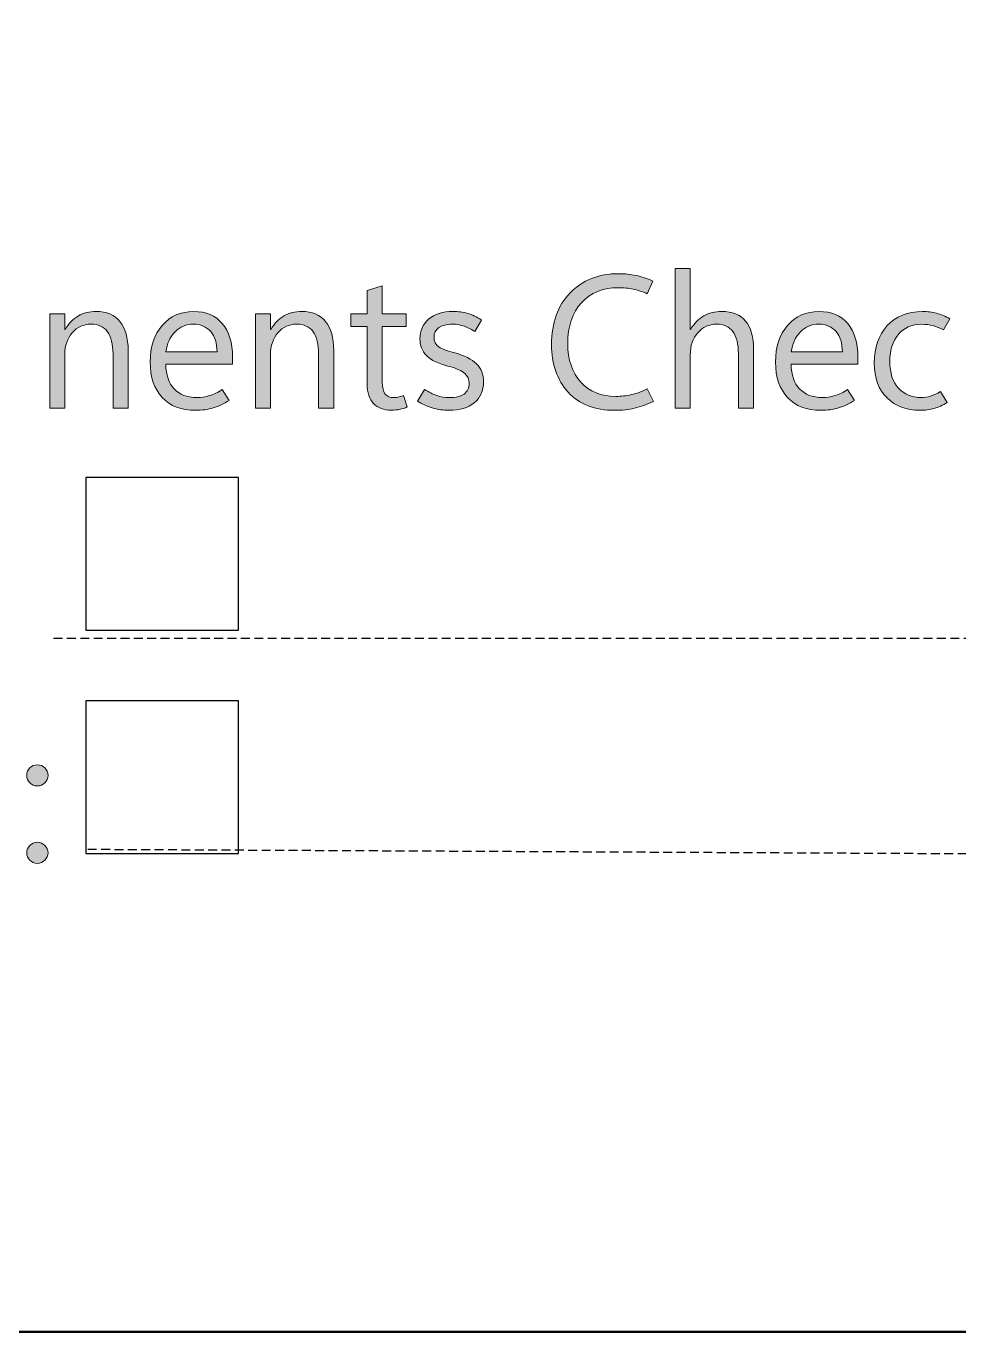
# Model space of a CAD drawing. Header units: millimetres. Extents: x 0 to 80, y -60 to 0.
# Drawn here: x 21.92 to 42.82, y -60 to -30.73 of the extents above; entities that cross this region are included whole.
import ezdxf

# ---------------------------------------------------------------- set-up
doc = ezdxf.new("R2010")
doc.units = ezdxf.units.MM
doc.header["$MEASUREMENT"] = 0
doc.linetypes.add('AI-Linetype-5', pattern=[0.4, 0.2, 0, 0, -0.2, 0, 0])
doc.linetypes.add('AI-Linetype-6', pattern=[0.4, 0.2, 0, 0, -0.2, 0, 0])
doc.layers.add('Layer 1', color=7, linetype='Continuous', lineweight=0)

# ---------------------------------------------------------------- blocks, each defined once
blk = doc.blocks.new('Block_1')
at = {"layer": 'Layer 1', "true_color": 0x231f20, "transparency": 33554687}
h = blk.add_hatch(color=250, dxfattribs=at)
h.dxf.hatch_style = 2
edge = h.paths.add_edge_path()
edge.add_spline(control_points=[(35.976, -39.141), (35.832, -39.21), (35.693, -39.261), (35.556, -39.292), (35.42, -39.324), (35.272, -39.34), (35.112, -39.34), (34.664, -39.34), (34.316, -39.204), (34.067, -38.933), (33.818, -38.661), (33.694, -38.305), (33.694, -37.864), (33.694, -37.38), (33.833, -36.995), (34.11, -36.707), (34.388, -36.42), (34.75, -36.277), (35.196, -36.277), (35.336, -36.277), (35.466, -36.29), (35.588, -36.316), (35.71, -36.342), (35.837, -36.384), (35.967, -36.442), (35.967, -36.442), (35.839, -36.727), (35.839, -36.727), (35.73, -36.679), (35.625, -36.644), (35.523, -36.623), (35.421, -36.601), (35.311, -36.591), (35.192, -36.591), (34.845, -36.591), (34.569, -36.703), (34.364, -36.927), (34.16, -37.151), (34.058, -37.456), (34.058, -37.843), (34.058, -38.206), (34.156, -38.494), (34.352, -38.707), (34.548, -38.921), (34.809, -39.028), (35.132, -39.028), (35.252, -39.028), (35.37, -39.015), (35.485, -38.988), (35.6, -38.962), (35.717, -38.92), (35.837, -38.86), (35.837, -38.86), (35.976, -39.141), (35.976, -39.141)], knot_values=[0, 0, 0, 0, 1, 1, 1, 2, 2, 2, 3, 3, 3, 4, 4, 4, 5, 5, 5, 6, 6, 6, 7, 7, 7, 8, 8, 8, 9, 9, 9, 10, 10, 10, 11, 11, 11, 12, 12, 12, 13, 13, 13, 14, 14, 14, 15, 15, 15, 16, 16, 16, 17, 17, 17, 18, 18, 18, 18], degree=3, periodic=0)
h = blk.add_hatch(color=250, dxfattribs=at)
h.dxf.hatch_style = 2
edge = h.paths.add_edge_path()
edge.add_spline(control_points=[(38.221, -39.29), (38.221, -39.29), (37.882, -39.29), (37.882, -39.29), (37.882, -39.29), (37.882, -38.071), (37.882, -38.071), (37.882, -37.85), (37.841, -37.685), (37.759, -37.575), (37.677, -37.464), (37.554, -37.409), (37.39, -37.409), (37.224, -37.409), (37.085, -37.473), (36.972, -37.6), (36.859, -37.728), (36.803, -37.892), (36.803, -38.091), (36.803, -38.091), (36.803, -39.29), (36.803, -39.29), (36.803, -39.29), (36.464, -39.29), (36.464, -39.29), (36.464, -39.29), (36.464, -36.157), (36.464, -36.157), (36.464, -36.157), (36.803, -36.157), (36.803, -36.157), (36.803, -36.157), (36.803, -37.525), (36.803, -37.525), (36.803, -37.525), (36.811, -37.525), (36.811, -37.525), (36.892, -37.391), (36.991, -37.291), (37.106, -37.224), (37.222, -37.157), (37.355, -37.124), (37.505, -37.124), (37.744, -37.124), (37.923, -37.196), (38.042, -37.339), (38.161, -37.482), (38.221, -37.698), (38.221, -37.986), (38.221, -37.986), (38.221, -39.29), (38.221, -39.29)], knot_values=[0, 0, 0, 0, 1, 1, 1, 2, 2, 2, 3, 3, 3, 4, 4, 4, 5, 5, 5, 6, 6, 6, 7, 7, 7, 8, 8, 8, 9, 9, 9, 10, 10, 10, 11, 11, 11, 12, 12, 12, 13, 13, 13, 14, 14, 14, 15, 15, 15, 16, 16, 16, 17, 17, 17, 17], degree=3, periodic=0)
h = blk.add_hatch(color=250, dxfattribs=at)
h.dxf.hatch_style = 2
edge = h.paths.add_edge_path()
edge.add_spline(control_points=[(30.461, -39.265), (30.403, -39.289), (30.346, -39.306), (30.29, -39.318), (30.235, -39.33), (30.171, -39.336), (30.101, -39.336), (29.933, -39.336), (29.801, -39.286), (29.705, -39.188), (29.61, -39.089), (29.562, -38.944), (29.562, -38.751), (29.562, -38.751), (29.562, -37.463), (29.562, -37.463), (29.562, -37.463), (29.198, -37.463), (29.198, -37.463), (29.198, -37.463), (29.198, -37.174), (29.198, -37.174), (29.198, -37.174), (29.562, -37.174), (29.562, -37.174), (29.562, -37.174), (29.562, -36.657), (29.562, -36.657), (29.562, -36.657), (29.901, -36.547), (29.901, -36.547), (29.901, -36.547), (29.901, -37.174), (29.901, -37.174), (29.901, -37.174), (30.434, -37.174), (30.434, -37.174), (30.434, -37.174), (30.434, -37.463), (30.434, -37.463), (30.434, -37.463), (29.901, -37.463), (29.901, -37.463), (29.901, -37.463), (29.901, -38.712), (29.901, -38.712), (29.901, -38.833), (29.922, -38.92), (29.966, -38.974), (30.009, -39.028), (30.074, -39.055), (30.161, -39.055), (30.202, -39.055), (30.242, -39.05), (30.281, -39.04), (30.32, -39.031), (30.352, -39.019), (30.378, -39.007), (30.378, -39.007), (30.461, -39.265), (30.461, -39.265)], knot_values=[0, 0, 0, 0, 1, 1, 1, 2, 2, 2, 3, 3, 3, 4, 4, 4, 5, 5, 5, 6, 6, 6, 7, 7, 7, 8, 8, 8, 9, 9, 9, 10, 10, 10, 11, 11, 11, 12, 12, 12, 13, 13, 13, 14, 14, 14, 15, 15, 15, 16, 16, 16, 17, 17, 17, 18, 18, 18, 19, 19, 19, 20, 20, 20, 20], degree=3, periodic=0)
h = blk.add_hatch(color=250, dxfattribs=at)
h.dxf.hatch_style = 2
edge = h.paths.add_edge_path()
edge.add_spline(control_points=[(24.204, -39.29), (24.204, -39.29), (23.865, -39.29), (23.865, -39.29), (23.865, -39.29), (23.865, -38.083), (23.865, -38.083), (23.865, -37.858), (23.824, -37.69), (23.742, -37.578), (23.66, -37.465), (23.537, -37.409), (23.373, -37.409), (23.203, -37.409), (23.063, -37.473), (22.952, -37.6), (22.841, -37.728), (22.786, -37.889), (22.786, -38.083), (22.786, -38.083), (22.786, -39.29), (22.786, -39.29), (22.786, -39.29), (22.447, -39.29), (22.447, -39.29), (22.447, -39.29), (22.447, -37.174), (22.447, -37.174), (22.447, -37.174), (22.786, -37.174), (22.786, -37.174), (22.786, -37.174), (22.786, -37.525), (22.786, -37.525), (22.786, -37.525), (22.794, -37.525), (22.794, -37.525), (22.874, -37.391), (22.972, -37.291), (23.088, -37.224), (23.203, -37.157), (23.337, -37.124), (23.489, -37.124), (23.72, -37.124), (23.897, -37.199), (24.02, -37.348), (24.143, -37.498), (24.204, -37.714), (24.204, -37.996), (24.204, -37.996), (24.204, -39.29), (24.204, -39.29)], knot_values=[0, 0, 0, 0, 1, 1, 1, 2, 2, 2, 3, 3, 3, 4, 4, 4, 5, 5, 5, 6, 6, 6, 7, 7, 7, 8, 8, 8, 9, 9, 9, 10, 10, 10, 11, 11, 11, 12, 12, 12, 13, 13, 13, 14, 14, 14, 15, 15, 15, 16, 16, 16, 17, 17, 17, 17], degree=3, periodic=0)
h = blk.add_hatch(color=250, dxfattribs=at)
h.dxf.hatch_style = 2
edge = h.paths.add_edge_path()
edge.add_spline(control_points=[(26.197, -38.031), (26.195, -37.836), (26.148, -37.683), (26.054, -37.574), (25.96, -37.464), (25.831, -37.409), (25.667, -37.409), (25.506, -37.409), (25.369, -37.465), (25.257, -37.578), (25.145, -37.69), (25.076, -37.841), (25.051, -38.031), (25.051, -38.031), (26.197, -38.031), (26.197, -38.031)], knot_values=[0, 0, 0, 0, 1, 1, 1, 2, 2, 2, 3, 3, 3, 4, 4, 4, 5, 5, 5, 5], degree=3, periodic=0)
edge = h.paths.add_edge_path()
edge.add_spline(control_points=[(26.544, -38.308), (26.544, -38.308), (25.047, -38.308), (25.047, -38.308), (25.053, -38.547), (25.116, -38.73), (25.236, -38.859), (25.357, -38.988), (25.526, -39.053), (25.744, -39.053), (25.839, -39.053), (25.934, -39.038), (26.03, -39.01), (26.126, -38.982), (26.221, -38.937), (26.314, -38.875), (26.314, -38.875), (26.471, -39.117), (26.471, -39.117), (26.352, -39.194), (26.232, -39.25), (26.112, -39.286), (25.992, -39.322), (25.86, -39.34), (25.717, -39.34), (25.397, -39.34), (25.148, -39.245), (24.969, -39.055), (24.79, -38.864), (24.699, -38.599), (24.698, -38.259), (24.697, -37.918), (24.786, -37.644), (24.968, -37.436), (25.149, -37.228), (25.384, -37.124), (25.674, -37.124), (25.949, -37.124), (26.163, -37.214), (26.315, -37.394), (26.468, -37.574), (26.544, -37.823), (26.544, -38.141), (26.544, -38.141), (26.544, -38.308), (26.544, -38.308)], knot_values=[0, 0, 0, 0, 1, 1, 1, 2, 2, 2, 3, 3, 3, 4, 4, 4, 5, 5, 5, 6, 6, 6, 7, 7, 7, 8, 8, 8, 9, 9, 9, 10, 10, 10, 11, 11, 11, 12, 12, 12, 13, 13, 13, 14, 14, 14, 15, 15, 15, 15], degree=3, periodic=0)
h = blk.add_hatch(color=250, dxfattribs=at)
h.dxf.hatch_style = 2
edge = h.paths.add_edge_path()
edge.add_spline(control_points=[(28.813, -39.29), (28.813, -39.29), (28.474, -39.29), (28.474, -39.29), (28.474, -39.29), (28.474, -38.083), (28.474, -38.083), (28.474, -37.858), (28.433, -37.69), (28.351, -37.578), (28.269, -37.465), (28.146, -37.409), (27.982, -37.409), (27.813, -37.409), (27.673, -37.473), (27.562, -37.6), (27.451, -37.728), (27.395, -37.889), (27.395, -38.083), (27.395, -38.083), (27.395, -39.29), (27.395, -39.29), (27.395, -39.29), (27.056, -39.29), (27.056, -39.29), (27.056, -39.29), (27.056, -37.174), (27.056, -37.174), (27.056, -37.174), (27.395, -37.174), (27.395, -37.174), (27.395, -37.174), (27.395, -37.525), (27.395, -37.525), (27.395, -37.525), (27.404, -37.525), (27.404, -37.525), (27.484, -37.391), (27.581, -37.291), (27.697, -37.224), (27.813, -37.157), (27.947, -37.124), (28.098, -37.124), (28.33, -37.124), (28.507, -37.199), (28.629, -37.348), (28.752, -37.498), (28.813, -37.714), (28.813, -37.996), (28.813, -37.996), (28.813, -39.29), (28.813, -39.29)], knot_values=[0, 0, 0, 0, 1, 1, 1, 2, 2, 2, 3, 3, 3, 4, 4, 4, 5, 5, 5, 6, 6, 6, 7, 7, 7, 8, 8, 8, 9, 9, 9, 10, 10, 10, 11, 11, 11, 12, 12, 12, 13, 13, 13, 14, 14, 14, 15, 15, 15, 16, 16, 16, 17, 17, 17, 17], degree=3, periodic=0)
h = blk.add_hatch(color=250, dxfattribs=at)
h.dxf.hatch_style = 2
edge = h.paths.add_edge_path()
edge.add_spline(control_points=[(30.688, -39.131), (30.688, -39.131), (30.849, -38.871), (30.849, -38.871), (30.942, -38.931), (31.032, -38.977), (31.12, -39.008), (31.208, -39.039), (31.304, -39.055), (31.405, -39.055), (31.55, -39.055), (31.66, -39.028), (31.735, -38.974), (31.81, -38.92), (31.848, -38.84), (31.848, -38.732), (31.848, -38.645), (31.814, -38.572), (31.748, -38.512), (31.681, -38.452), (31.576, -38.404), (31.434, -38.368), (31.17, -38.301), (30.989, -38.216), (30.891, -38.113), (30.793, -38.01), (30.744, -37.884), (30.744, -37.734), (30.744, -37.56), (30.809, -37.415), (30.94, -37.299), (31.071, -37.182), (31.254, -37.124), (31.488, -37.124), (31.601, -37.124), (31.709, -37.138), (31.811, -37.167), (31.913, -37.196), (32.017, -37.246), (32.123, -37.316), (32.123, -37.316), (31.972, -37.573), (31.972, -37.573), (31.875, -37.512), (31.789, -37.47), (31.712, -37.445), (31.636, -37.421), (31.558, -37.409), (31.48, -37.409), (31.343, -37.409), (31.239, -37.434), (31.168, -37.485), (31.096, -37.535), (31.06, -37.608), (31.06, -37.703), (31.06, -37.798), (31.097, -37.87), (31.171, -37.918), (31.245, -37.966), (31.363, -38.011), (31.527, -38.054), (31.742, -38.112), (31.903, -38.193), (32.01, -38.297), (32.117, -38.401), (32.17, -38.537), (32.17, -38.705), (32.17, -38.901), (32.101, -39.056), (31.963, -39.169), (31.824, -39.283), (31.634, -39.34), (31.393, -39.34), (31.264, -39.34), (31.139, -39.322), (31.02, -39.286), (30.901, -39.25), (30.79, -39.199), (30.688, -39.131)], knot_values=[0, 0, 0, 0, 1, 1, 1, 2, 2, 2, 3, 3, 3, 4, 4, 4, 5, 5, 5, 6, 6, 6, 7, 7, 7, 8, 8, 8, 9, 9, 9, 10, 10, 10, 11, 11, 11, 12, 12, 12, 13, 13, 13, 14, 14, 14, 15, 15, 15, 16, 16, 16, 17, 17, 17, 18, 18, 18, 19, 19, 19, 20, 20, 20, 21, 21, 21, 22, 22, 22, 23, 23, 23, 24, 24, 24, 25, 25, 25, 26, 26, 26, 26], degree=3, periodic=0)
h = blk.add_hatch(color=250, dxfattribs=at)
h.dxf.hatch_style = 2
edge = h.paths.add_edge_path()
edge.add_spline(control_points=[(40.213, -38.031), (40.212, -37.836), (40.164, -37.683), (40.071, -37.574), (39.977, -37.464), (39.848, -37.409), (39.684, -37.409), (39.523, -37.409), (39.386, -37.465), (39.274, -37.578), (39.161, -37.69), (39.093, -37.841), (39.068, -38.031), (39.068, -38.031), (40.213, -38.031), (40.213, -38.031)], knot_values=[0, 0, 0, 0, 1, 1, 1, 2, 2, 2, 3, 3, 3, 4, 4, 4, 5, 5, 5, 5], degree=3, periodic=0)
edge = h.paths.add_edge_path()
edge.add_spline(control_points=[(40.56, -38.308), (40.56, -38.308), (39.064, -38.308), (39.064, -38.308), (39.069, -38.547), (39.132, -38.73), (39.253, -38.859), (39.374, -38.988), (39.543, -39.053), (39.761, -39.053), (39.856, -39.053), (39.951, -39.038), (40.047, -39.01), (40.143, -38.982), (40.237, -38.937), (40.331, -38.875), (40.331, -38.875), (40.488, -39.117), (40.488, -39.117), (40.368, -39.194), (40.248, -39.25), (40.128, -39.286), (40.009, -39.322), (39.877, -39.34), (39.734, -39.34), (39.414, -39.34), (39.165, -39.245), (38.985, -39.055), (38.806, -38.864), (38.716, -38.599), (38.715, -38.259), (38.713, -37.918), (38.803, -37.644), (38.984, -37.436), (39.166, -37.228), (39.401, -37.124), (39.69, -37.124), (39.966, -37.124), (40.18, -37.214), (40.332, -37.394), (40.484, -37.574), (40.56, -37.823), (40.56, -38.141), (40.56, -38.141), (40.56, -38.308), (40.56, -38.308)], knot_values=[0, 0, 0, 0, 1, 1, 1, 2, 2, 2, 3, 3, 3, 4, 4, 4, 5, 5, 5, 6, 6, 6, 7, 7, 7, 8, 8, 8, 9, 9, 9, 10, 10, 10, 11, 11, 11, 12, 12, 12, 13, 13, 13, 14, 14, 14, 15, 15, 15, 15], degree=3, periodic=0)
h = blk.add_hatch(color=250, dxfattribs=at)
h.dxf.hatch_style = 2
edge = h.paths.add_edge_path()
edge.add_spline(control_points=[(42.561, -39.164), (42.464, -39.225), (42.366, -39.269), (42.268, -39.298), (42.17, -39.326), (42.063, -39.34), (41.947, -39.34), (41.65, -39.34), (41.406, -39.248), (41.215, -39.063), (41.024, -38.878), (40.928, -38.616), (40.928, -38.277), (40.928, -37.933), (41.025, -37.655), (41.217, -37.442), (41.409, -37.23), (41.673, -37.124), (42.009, -37.124), (42.118, -37.124), (42.222, -37.137), (42.321, -37.163), (42.419, -37.189), (42.519, -37.232), (42.619, -37.291), (42.619, -37.291), (42.477, -37.539), (42.477, -37.539), (42.398, -37.495), (42.321, -37.463), (42.245, -37.442), (42.169, -37.422), (42.087, -37.411), (41.997, -37.411), (41.764, -37.411), (41.586, -37.489), (41.462, -37.645), (41.338, -37.801), (41.276, -37.998), (41.276, -38.238), (41.276, -38.503), (41.341, -38.705), (41.471, -38.844), (41.601, -38.983), (41.77, -39.053), (41.976, -39.053), (42.044, -39.053), (42.115, -39.042), (42.188, -39.021), (42.262, -38.999), (42.336, -38.966), (42.411, -38.92), (42.411, -38.92), (42.561, -39.164), (42.561, -39.164)], knot_values=[0, 0, 0, 0, 1, 1, 1, 2, 2, 2, 3, 3, 3, 4, 4, 4, 5, 5, 5, 6, 6, 6, 7, 7, 7, 8, 8, 8, 9, 9, 9, 10, 10, 10, 11, 11, 11, 12, 12, 12, 13, 13, 13, 14, 14, 14, 15, 15, 15, 16, 16, 16, 17, 17, 17, 18, 18, 18, 18], degree=3, periodic=0)
h = blk.add_hatch(color=250, dxfattribs=at)
h.dxf.hatch_style = 2
edge = h.paths.add_edge_path()
edge.add_spline(control_points=[(22.17, -49.496), (22.104, -49.496), (22.047, -49.473), (22, -49.426), (21.954, -49.38), (21.93, -49.325), (21.93, -49.26), (21.93, -49.197), (21.954, -49.142), (22, -49.095), (22.047, -49.048), (22.104, -49.024), (22.17, -49.024), (22.236, -49.024), (22.293, -49.048), (22.339, -49.095), (22.386, -49.142), (22.41, -49.197), (22.41, -49.26), (22.41, -49.325), (22.386, -49.38), (22.339, -49.426), (22.293, -49.473), (22.236, -49.496), (22.17, -49.496)], knot_values=[0, 0, 0, 0, 1, 1, 1, 2, 2, 2, 3, 3, 3, 4, 4, 4, 5, 5, 5, 6, 6, 6, 7, 7, 7, 8, 8, 8, 8], degree=3, periodic=0)
edge = h.paths.add_edge_path()
edge.add_spline(control_points=[(22.17, -47.759), (22.104, -47.759), (22.047, -47.736), (22, -47.69), (21.954, -47.644), (21.93, -47.588), (21.93, -47.524), (21.93, -47.458), (21.954, -47.402), (22, -47.356), (22.047, -47.311), (22.104, -47.288), (22.17, -47.288), (22.236, -47.288), (22.293, -47.311), (22.339, -47.356), (22.386, -47.402), (22.41, -47.458), (22.41, -47.524), (22.41, -47.588), (22.386, -47.644), (22.339, -47.69), (22.293, -47.736), (22.236, -47.759), (22.17, -47.759)], knot_values=[0, 0, 0, 0, 1, 1, 1, 2, 2, 2, 3, 3, 3, 4, 4, 4, 5, 5, 5, 6, 6, 6, 7, 7, 7, 8, 8, 8, 8], degree=3, periodic=0)
at = {"layer": 'Layer 1'}
for points, knots in [([(35.976, -39.141), (35.832, -39.21), (35.693, -39.261), (35.556, -39.292), (35.42, -39.324), (35.272, -39.34), (35.112, -39.34), (34.664, -39.34), (34.316, -39.204), (34.067, -38.933), (33.818, -38.661), (33.694, -38.305), (33.694, -37.864), (33.694, -37.38), (33.833, -36.995), (34.11, -36.707), (34.388, -36.42), (34.75, -36.277), (35.196, -36.277), (35.336, -36.277), (35.466, -36.29), (35.588, -36.316), (35.71, -36.342), (35.837, -36.384), (35.967, -36.442), (35.967, -36.442), (35.839, -36.727), (35.839, -36.727), (35.73, -36.679), (35.625, -36.644), (35.523, -36.623), (35.421, -36.601), (35.311, -36.591), (35.192, -36.591), (34.845, -36.591), (34.569, -36.703), (34.364, -36.927), (34.16, -37.151), (34.058, -37.456), (34.058, -37.843), (34.058, -38.206), (34.156, -38.494), (34.352, -38.707), (34.548, -38.921), (34.809, -39.028), (35.132, -39.028), (35.252, -39.028), (35.37, -39.015), (35.485, -38.988), (35.6, -38.962), (35.717, -38.92), (35.837, -38.86), (35.837, -38.86), (35.976, -39.141), (35.976, -39.141)], [0, 0, 0, 0, 1, 1, 1, 2, 2, 2, 3, 3, 3, 4, 4, 4, 5, 5, 5, 6, 6, 6, 7, 7, 7, 8, 8, 8, 9, 9, 9, 10, 10, 10, 11, 11, 11, 12, 12, 12, 13, 13, 13, 14, 14, 14, 15, 15, 15, 16, 16, 16, 17, 17, 17, 18, 18, 18, 18]), ([(38.221, -39.29), (38.221, -39.29), (37.882, -39.29), (37.882, -39.29), (37.882, -39.29), (37.882, -38.071), (37.882, -38.071), (37.882, -37.85), (37.841, -37.685), (37.759, -37.575), (37.677, -37.464), (37.554, -37.409), (37.39, -37.409), (37.224, -37.409), (37.085, -37.473), (36.972, -37.6), (36.859, -37.728), (36.803, -37.892), (36.803, -38.091), (36.803, -38.091), (36.803, -39.29), (36.803, -39.29), (36.803, -39.29), (36.464, -39.29), (36.464, -39.29), (36.464, -39.29), (36.464, -36.157), (36.464, -36.157), (36.464, -36.157), (36.803, -36.157), (36.803, -36.157), (36.803, -36.157), (36.803, -37.525), (36.803, -37.525), (36.803, -37.525), (36.811, -37.525), (36.811, -37.525), (36.892, -37.391), (36.991, -37.291), (37.106, -37.224), (37.222, -37.157), (37.355, -37.124), (37.505, -37.124), (37.744, -37.124), (37.923, -37.196), (38.042, -37.339), (38.161, -37.482), (38.221, -37.698), (38.221, -37.986), (38.221, -37.986), (38.221, -39.29), (38.221, -39.29)], [0, 0, 0, 0, 1, 1, 1, 2, 2, 2, 3, 3, 3, 4, 4, 4, 5, 5, 5, 6, 6, 6, 7, 7, 7, 8, 8, 8, 9, 9, 9, 10, 10, 10, 11, 11, 11, 12, 12, 12, 13, 13, 13, 14, 14, 14, 15, 15, 15, 16, 16, 16, 17, 17, 17, 17]), ([(30.461, -39.265), (30.403, -39.289), (30.346, -39.306), (30.29, -39.318), (30.235, -39.33), (30.171, -39.336), (30.101, -39.336), (29.933, -39.336), (29.801, -39.286), (29.705, -39.188), (29.61, -39.089), (29.562, -38.944), (29.562, -38.751), (29.562, -38.751), (29.562, -37.463), (29.562, -37.463), (29.562, -37.463), (29.198, -37.463), (29.198, -37.463), (29.198, -37.463), (29.198, -37.174), (29.198, -37.174), (29.198, -37.174), (29.562, -37.174), (29.562, -37.174), (29.562, -37.174), (29.562, -36.657), (29.562, -36.657), (29.562, -36.657), (29.901, -36.547), (29.901, -36.547), (29.901, -36.547), (29.901, -37.174), (29.901, -37.174), (29.901, -37.174), (30.434, -37.174), (30.434, -37.174), (30.434, -37.174), (30.434, -37.463), (30.434, -37.463), (30.434, -37.463), (29.901, -37.463), (29.901, -37.463), (29.901, -37.463), (29.901, -38.712), (29.901, -38.712), (29.901, -38.833), (29.922, -38.92), (29.966, -38.974), (30.009, -39.028), (30.074, -39.055), (30.161, -39.055), (30.202, -39.055), (30.242, -39.05), (30.281, -39.04), (30.32, -39.031), (30.352, -39.019), (30.378, -39.007), (30.378, -39.007), (30.461, -39.265), (30.461, -39.265)], [0, 0, 0, 0, 1, 1, 1, 2, 2, 2, 3, 3, 3, 4, 4, 4, 5, 5, 5, 6, 6, 6, 7, 7, 7, 8, 8, 8, 9, 9, 9, 10, 10, 10, 11, 11, 11, 12, 12, 12, 13, 13, 13, 14, 14, 14, 15, 15, 15, 16, 16, 16, 17, 17, 17, 18, 18, 18, 19, 19, 19, 20, 20, 20, 20]), ([(24.204, -39.29), (24.204, -39.29), (23.865, -39.29), (23.865, -39.29), (23.865, -39.29), (23.865, -38.083), (23.865, -38.083), (23.865, -37.858), (23.824, -37.69), (23.742, -37.578), (23.66, -37.465), (23.537, -37.409), (23.373, -37.409), (23.203, -37.409), (23.063, -37.473), (22.952, -37.6), (22.841, -37.728), (22.786, -37.889), (22.786, -38.083), (22.786, -38.083), (22.786, -39.29), (22.786, -39.29), (22.786, -39.29), (22.447, -39.29), (22.447, -39.29), (22.447, -39.29), (22.447, -37.174), (22.447, -37.174), (22.447, -37.174), (22.786, -37.174), (22.786, -37.174), (22.786, -37.174), (22.786, -37.525), (22.786, -37.525), (22.786, -37.525), (22.794, -37.525), (22.794, -37.525), (22.874, -37.391), (22.972, -37.291), (23.088, -37.224), (23.203, -37.157), (23.337, -37.124), (23.489, -37.124), (23.72, -37.124), (23.897, -37.199), (24.02, -37.348), (24.143, -37.498), (24.204, -37.714), (24.204, -37.996), (24.204, -37.996), (24.204, -39.29), (24.204, -39.29)], [0, 0, 0, 0, 1, 1, 1, 2, 2, 2, 3, 3, 3, 4, 4, 4, 5, 5, 5, 6, 6, 6, 7, 7, 7, 8, 8, 8, 9, 9, 9, 10, 10, 10, 11, 11, 11, 12, 12, 12, 13, 13, 13, 14, 14, 14, 15, 15, 15, 16, 16, 16, 17, 17, 17, 17]), ([(26.544, -38.308), (26.544, -38.308), (25.047, -38.308), (25.047, -38.308), (25.053, -38.547), (25.116, -38.73), (25.236, -38.859), (25.357, -38.988), (25.526, -39.053), (25.744, -39.053), (25.839, -39.053), (25.934, -39.038), (26.03, -39.01), (26.126, -38.982), (26.221, -38.937), (26.314, -38.875), (26.314, -38.875), (26.471, -39.117), (26.471, -39.117), (26.352, -39.194), (26.232, -39.25), (26.112, -39.286), (25.992, -39.322), (25.86, -39.34), (25.717, -39.34), (25.397, -39.34), (25.148, -39.245), (24.969, -39.055), (24.79, -38.864), (24.699, -38.599), (24.698, -38.259), (24.697, -37.918), (24.786, -37.644), (24.968, -37.436), (25.149, -37.228), (25.384, -37.124), (25.674, -37.124), (25.949, -37.124), (26.163, -37.214), (26.315, -37.394), (26.468, -37.574), (26.544, -37.823), (26.544, -38.141), (26.544, -38.141), (26.544, -38.308), (26.544, -38.308)], [0, 0, 0, 0, 1, 1, 1, 2, 2, 2, 3, 3, 3, 4, 4, 4, 5, 5, 5, 6, 6, 6, 7, 7, 7, 8, 8, 8, 9, 9, 9, 10, 10, 10, 11, 11, 11, 12, 12, 12, 13, 13, 13, 14, 14, 14, 15, 15, 15, 15]), ([(28.813, -39.29), (28.813, -39.29), (28.474, -39.29), (28.474, -39.29), (28.474, -39.29), (28.474, -38.083), (28.474, -38.083), (28.474, -37.858), (28.433, -37.69), (28.351, -37.578), (28.269, -37.465), (28.146, -37.409), (27.982, -37.409), (27.813, -37.409), (27.673, -37.473), (27.562, -37.6), (27.451, -37.728), (27.395, -37.889), (27.395, -38.083), (27.395, -38.083), (27.395, -39.29), (27.395, -39.29), (27.395, -39.29), (27.056, -39.29), (27.056, -39.29), (27.056, -39.29), (27.056, -37.174), (27.056, -37.174), (27.056, -37.174), (27.395, -37.174), (27.395, -37.174), (27.395, -37.174), (27.395, -37.525), (27.395, -37.525), (27.395, -37.525), (27.404, -37.525), (27.404, -37.525), (27.484, -37.391), (27.581, -37.291), (27.697, -37.224), (27.813, -37.157), (27.947, -37.124), (28.098, -37.124), (28.33, -37.124), (28.507, -37.199), (28.629, -37.348), (28.752, -37.498), (28.813, -37.714), (28.813, -37.996), (28.813, -37.996), (28.813, -39.29), (28.813, -39.29)], [0, 0, 0, 0, 1, 1, 1, 2, 2, 2, 3, 3, 3, 4, 4, 4, 5, 5, 5, 6, 6, 6, 7, 7, 7, 8, 8, 8, 9, 9, 9, 10, 10, 10, 11, 11, 11, 12, 12, 12, 13, 13, 13, 14, 14, 14, 15, 15, 15, 16, 16, 16, 17, 17, 17, 17]), ([(30.688, -39.131), (30.688, -39.131), (30.849, -38.871), (30.849, -38.871), (30.942, -38.931), (31.032, -38.977), (31.12, -39.008), (31.208, -39.039), (31.304, -39.055), (31.405, -39.055), (31.55, -39.055), (31.66, -39.028), (31.735, -38.974), (31.81, -38.92), (31.848, -38.84), (31.848, -38.732), (31.848, -38.645), (31.814, -38.572), (31.748, -38.512), (31.681, -38.452), (31.576, -38.404), (31.434, -38.368), (31.17, -38.301), (30.989, -38.216), (30.891, -38.113), (30.793, -38.01), (30.744, -37.884), (30.744, -37.734), (30.744, -37.56), (30.809, -37.415), (30.94, -37.299), (31.071, -37.182), (31.254, -37.124), (31.488, -37.124), (31.601, -37.124), (31.709, -37.138), (31.811, -37.167), (31.913, -37.196), (32.017, -37.246), (32.123, -37.316), (32.123, -37.316), (31.972, -37.573), (31.972, -37.573), (31.875, -37.512), (31.789, -37.47), (31.712, -37.445), (31.636, -37.421), (31.558, -37.409), (31.48, -37.409), (31.343, -37.409), (31.239, -37.434), (31.168, -37.485), (31.096, -37.535), (31.06, -37.608), (31.06, -37.703), (31.06, -37.798), (31.097, -37.87), (31.171, -37.918), (31.245, -37.966), (31.363, -38.011), (31.527, -38.054), (31.742, -38.112), (31.903, -38.193), (32.01, -38.297), (32.117, -38.401), (32.17, -38.537), (32.17, -38.705), (32.17, -38.901), (32.101, -39.056), (31.963, -39.169), (31.824, -39.283), (31.634, -39.34), (31.393, -39.34), (31.264, -39.34), (31.139, -39.322), (31.02, -39.286), (30.901, -39.25), (30.79, -39.199), (30.688, -39.131)], [0, 0, 0, 0, 1, 1, 1, 2, 2, 2, 3, 3, 3, 4, 4, 4, 5, 5, 5, 6, 6, 6, 7, 7, 7, 8, 8, 8, 9, 9, 9, 10, 10, 10, 11, 11, 11, 12, 12, 12, 13, 13, 13, 14, 14, 14, 15, 15, 15, 16, 16, 16, 17, 17, 17, 18, 18, 18, 19, 19, 19, 20, 20, 20, 21, 21, 21, 22, 22, 22, 23, 23, 23, 24, 24, 24, 25, 25, 25, 26, 26, 26, 26]), ([(40.56, -38.308), (40.56, -38.308), (39.064, -38.308), (39.064, -38.308), (39.069, -38.547), (39.132, -38.73), (39.253, -38.859), (39.374, -38.988), (39.543, -39.053), (39.761, -39.053), (39.856, -39.053), (39.951, -39.038), (40.047, -39.01), (40.143, -38.982), (40.237, -38.937), (40.331, -38.875), (40.331, -38.875), (40.488, -39.117), (40.488, -39.117), (40.368, -39.194), (40.248, -39.25), (40.128, -39.286), (40.009, -39.322), (39.877, -39.34), (39.734, -39.34), (39.414, -39.34), (39.165, -39.245), (38.985, -39.055), (38.806, -38.864), (38.716, -38.599), (38.715, -38.259), (38.713, -37.918), (38.803, -37.644), (38.984, -37.436), (39.166, -37.228), (39.401, -37.124), (39.69, -37.124), (39.966, -37.124), (40.18, -37.214), (40.332, -37.394), (40.484, -37.574), (40.56, -37.823), (40.56, -38.141), (40.56, -38.141), (40.56, -38.308), (40.56, -38.308)], [0, 0, 0, 0, 1, 1, 1, 2, 2, 2, 3, 3, 3, 4, 4, 4, 5, 5, 5, 6, 6, 6, 7, 7, 7, 8, 8, 8, 9, 9, 9, 10, 10, 10, 11, 11, 11, 12, 12, 12, 13, 13, 13, 14, 14, 14, 15, 15, 15, 15]), ([(42.561, -39.164), (42.464, -39.225), (42.366, -39.269), (42.268, -39.298), (42.17, -39.326), (42.063, -39.34), (41.947, -39.34), (41.65, -39.34), (41.406, -39.248), (41.215, -39.063), (41.024, -38.878), (40.928, -38.616), (40.928, -38.277), (40.928, -37.933), (41.025, -37.655), (41.217, -37.442), (41.409, -37.23), (41.673, -37.124), (42.009, -37.124), (42.118, -37.124), (42.222, -37.137), (42.321, -37.163), (42.419, -37.189), (42.519, -37.232), (42.619, -37.291), (42.619, -37.291), (42.477, -37.539), (42.477, -37.539), (42.398, -37.495), (42.321, -37.463), (42.245, -37.442), (42.169, -37.422), (42.087, -37.411), (41.997, -37.411), (41.764, -37.411), (41.586, -37.489), (41.462, -37.645), (41.338, -37.801), (41.276, -37.998), (41.276, -38.238), (41.276, -38.503), (41.341, -38.705), (41.471, -38.844), (41.601, -38.983), (41.77, -39.053), (41.976, -39.053), (42.044, -39.053), (42.115, -39.042), (42.188, -39.021), (42.262, -38.999), (42.336, -38.966), (42.411, -38.92), (42.411, -38.92), (42.561, -39.164), (42.561, -39.164)], [0, 0, 0, 0, 1, 1, 1, 2, 2, 2, 3, 3, 3, 4, 4, 4, 5, 5, 5, 6, 6, 6, 7, 7, 7, 8, 8, 8, 9, 9, 9, 10, 10, 10, 11, 11, 11, 12, 12, 12, 13, 13, 13, 14, 14, 14, 15, 15, 15, 16, 16, 16, 17, 17, 17, 18, 18, 18, 18]), ([(26.197, -38.031), (26.195, -37.836), (26.148, -37.683), (26.054, -37.574), (25.96, -37.464), (25.831, -37.409), (25.667, -37.409), (25.506, -37.409), (25.369, -37.465), (25.257, -37.578), (25.145, -37.69), (25.076, -37.841), (25.051, -38.031), (25.051, -38.031), (26.197, -38.031), (26.197, -38.031)], [0, 0, 0, 0, 1, 1, 1, 2, 2, 2, 3, 3, 3, 4, 4, 4, 5, 5, 5, 5]), ([(40.213, -38.031), (40.212, -37.836), (40.164, -37.683), (40.071, -37.574), (39.977, -37.464), (39.848, -37.409), (39.684, -37.409), (39.523, -37.409), (39.386, -37.465), (39.274, -37.578), (39.161, -37.69), (39.093, -37.841), (39.068, -38.031), (39.068, -38.031), (40.213, -38.031), (40.213, -38.031)], [0, 0, 0, 0, 1, 1, 1, 2, 2, 2, 3, 3, 3, 4, 4, 4, 5, 5, 5, 5]), ([(22.17, -47.759), (22.104, -47.759), (22.047, -47.736), (22, -47.69), (21.954, -47.644), (21.93, -47.588), (21.93, -47.524), (21.93, -47.458), (21.954, -47.402), (22, -47.356), (22.047, -47.311), (22.104, -47.288), (22.17, -47.288), (22.236, -47.288), (22.293, -47.311), (22.339, -47.356), (22.386, -47.402), (22.41, -47.458), (22.41, -47.524), (22.41, -47.588), (22.386, -47.644), (22.339, -47.69), (22.293, -47.736), (22.236, -47.759), (22.17, -47.759)], [0, 0, 0, 0, 1, 1, 1, 2, 2, 2, 3, 3, 3, 4, 4, 4, 5, 5, 5, 6, 6, 6, 7, 7, 7, 8, 8, 8, 8]), ([(22.17, -49.496), (22.104, -49.496), (22.047, -49.473), (22, -49.426), (21.954, -49.38), (21.93, -49.325), (21.93, -49.26), (21.93, -49.197), (21.954, -49.142), (22, -49.095), (22.047, -49.048), (22.104, -49.024), (22.17, -49.024), (22.236, -49.024), (22.293, -49.048), (22.339, -49.095), (22.386, -49.142), (22.41, -49.197), (22.41, -49.26), (22.41, -49.325), (22.386, -49.38), (22.339, -49.426), (22.293, -49.473), (22.236, -49.496), (22.17, -49.496)], [0, 0, 0, 0, 1, 1, 1, 2, 2, 2, 3, 3, 3, 4, 4, 4, 5, 5, 5, 6, 6, 6, 7, 7, 7, 8, 8, 8, 8])]:
    blk.add_open_spline(points, degree=3, knots=knots, dxfattribs=at)
blk = doc.blocks.new('Block_0')
at = {"layer": 'Layer 1'}
blk.add_blockref('Block_1', (0, 0), dxfattribs=at)

msp = doc.modelspace()

# ---------------------------------------------------------------- linework, layer by layer
at = {"layer": 'Layer 1', "color": 250, "linetype": 'AI-Linetype-5', "lineweight": 25, "true_color": 0x231f20}
msp.add_line((22.533, -44.45), (68.469, -44.45), dxfattribs=at)
at = {"layer": 'Layer 1', "color": 250, "linetype": 'AI-Linetype-6', "lineweight": 25, "true_color": 0x231f20}
msp.add_line((23.298, -49.179), (68.469, -49.404), dxfattribs=at)
at = {"layer": 'Layer 1', "color": 250, "lineweight": 50, "true_color": 0x231f20}
msp.add_lwpolyline([(80, -60), (0, -60), (0, 0), (80, 0)], close=True, dxfattribs=at)
at = {"layer": 'Layer 1', "color": 250, "lineweight": 25, "true_color": 0x231f20}
for points in [[(26.676, -40.847), (23.253, -40.847), (23.253, -44.27), (26.676, -44.27)], [(26.676, -45.853), (23.253, -45.853), (23.253, -49.276), (26.676, -49.276)]]:
    msp.add_lwpolyline(points, close=True, dxfattribs=at)

# ---------------------------------------------------------------- block references
at = {"layer": 'Layer 1'}
msp.add_blockref('Block_0', (0, 0), dxfattribs=at)

doc.saveas('drawing.dxf')
